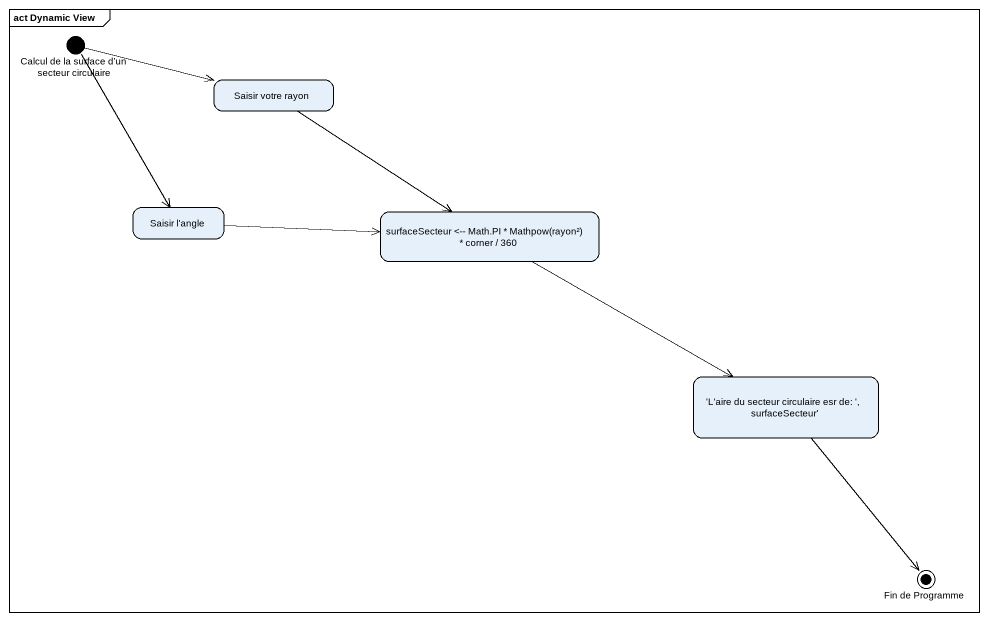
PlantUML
@startuml
mainframe act Dynamic View
hide empty description
state "Calcul de la surface d’un secteur circulaire" as Calcul_de_la_surface_d_un <<start>>
state "Saisir votre rayon" as Saisir_votre_rayon
state "Saisir l'angle" as Saisir_l_angle
state "surfaceSecteur <-- Math.PI * Mathpow(rayon²) * corner / 360" as surfaceSecteur_Math_PI
state "'L'aire du secteur circulaire esr de: ', surfaceSecteur'" as L_aire_du_secteur
state "Fin de Programme" as Fin_de_Programme <<end>>
Calcul_de_la_surface_d_un -right-> Saisir_votre_rayon
Calcul_de_la_surface_d_un --> Saisir_l_angle
Saisir_votre_rayon --> surfaceSecteur_Math_PI
Saisir_l_angle -right-> surfaceSecteur_Math_PI
surfaceSecteur_Math_PI -right-> L_aire_du_secteur
L_aire_du_secteur --> Fin_de_Programme
@enduml
